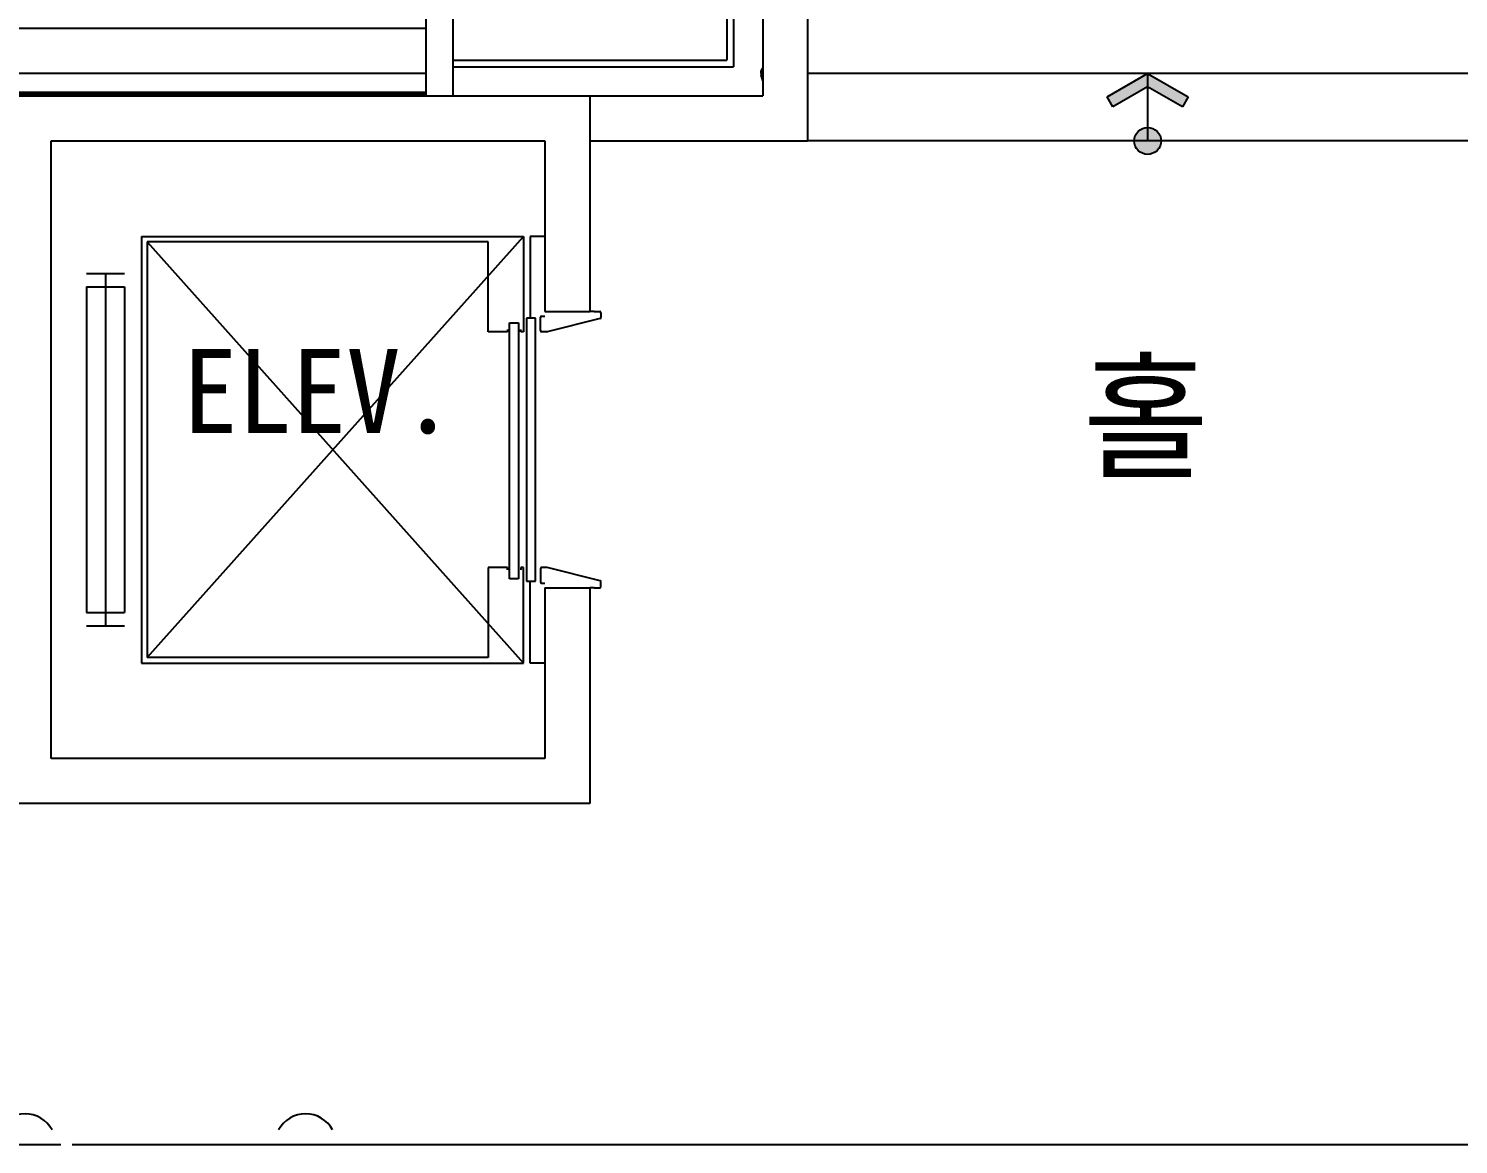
# Model space of a CAD drawing. Header units: millimetres. Extents: x 16332047 to 33387680, y -14835522 to -7015081.
# Drawn here: x 16457431 to 16463801, y -7474285 to -7469317 of the extents above; entities that cross this region are included whole.
import ezdxf
from ezdxf.enums import TextEntityAlignment as Align

# ---------------------------------------------------------------- set-up
doc = ezdxf.new("R2010")
doc.units = ezdxf.units.MM
doc.header["$LTSCALE"] = 300
doc.header["$MEASUREMENT"] = 0
doc.layers.add('arch', color=255, linetype='CONTINUOUS', lineweight=25)
doc.layers.add('gas', color=3, linetype='CONTINUOUS')
doc.layers.add('근린시설 화장실위생도면$0$SI', color=2, linetype='CONTINUOUS')
doc.styles.add('돋움체', font='')
doc.styles.get('돋움체').set_extended_font_data('DotumChe')

msp = doc.modelspace()

# ---------------------------------------------------------------- hatches: boundary and pattern name
at = {"layer": 'arch'}
msp.add_hatch(color=256, dxfattribs=at).paths.add_polyline_path([(16462416.2, -7469516.7), (16462596.6, -7469619.8), (16462571, -7469664.5), (16462416.2, -7469576), (16462261.3, -7469664.5), (16462235.8, -7469619.8)])
h = msp.add_hatch(color=256, dxfattribs=at)
edge = h.paths.add_edge_path()
edge.add_arc((16462416.2, -7469816.7), 60, 0, 360)

# ---------------------------------------------------------------- linework, layer by layer
for p, q in [((16460901.4, -7462916.7), (16460901.4, -7469816.7)), ((16459201.4, -7463116.7), (16459201.4, -7469616.7)), ((16459321.4, -7463116.7), (16459321.4, -7469616.7)), ((16460541.4, -7463116.7), (16460541.4, -7469456.7)), ((16460571.4, -7463116.7), (16460571.4, -7469486.7)), ((16460701.4, -7463116.7), (16460701.4, -7469616.7)), ((16459201.4, -7469316.7), (16442381, -7469316.7)), ((16459321.4, -7469456.7), (16460541.4, -7469456.7)), ((16459321.4, -7469486.7), (16460571.4, -7469486.7)), ((16459201.4, -7469516.7), (16442381, -7469516.7)), ((16460701.4, -7469547.1), (16460694.6, -7469521.9)), ((16463930.9, -7469516.7), (16460901.4, -7469516.7)), ((16462235.8, -7469619.8), (16462416.2, -7469516.7)), ((16462416.2, -7469516.7), (16462416.2, -7469816.7)), ((16462416.2, -7469516.7), (16462596.6, -7469619.8)), ((16459201.4, -7469601.7), (16442381, -7469601.7)), ((16459201.4, -7469609.2), (16442381, -7469609.2)), ((16457330.9, -7469616.7), (16459930.9, -7469616.7)), ((16459930.9, -7469616.7), (16459930.9, -7470576.7)), ((16459930.9, -7469616.7), (16460701.4, -7469616.7)), ((16462261.3, -7469664.5), (16462235.8, -7469619.8)), ((16462416.2, -7469576), (16462261.3, -7469664.5)), ((16462571, -7469664.5), (16462416.2, -7469576)), ((16462596.6, -7469619.8), (16462571, -7469664.5)), ((16457530.9, -7469816.7), (16457530.9, -7469816.7)), ((16457530.9, -7472566.7), (16457530.9, -7469816.7)), ((16457530.9, -7469816.7), (16459730.9, -7469816.7)), ((16459730.9, -7469816.7), (16459730.9, -7470576.7)), ((16459930.9, -7469816.7), (16460901.4, -7469816.7)), ((16463930.9, -7469816.7), (16460901.4, -7469816.7)), ((16457933.9, -7470241.7), (16457933.9, -7472141.7)), ((16457933.9, -7470241.7), (16459635.9, -7470241.7)), ((16457958.9, -7472116.7), (16459635.9, -7470241.7)), ((16457958.9, -7470266.7), (16459635.9, -7472141.7)), ((16457958.9, -7470266.7), (16457958.9, -7472116.7)), ((16459478.9, -7470266.7), (16457958.9, -7470266.7)), ((16459478.9, -7470666.7), (16459478.9, -7470266.7)), ((16459635.9, -7470241.7), (16459635.9, -7470666.7)), ((16459730.9, -7470241.7), (16459665.9, -7470241.7)), ((16459665.9, -7470241.7), (16459665.9, -7470606.7)), ((16457688.9, -7470406.7), (16457858.9, -7470406.7)), ((16457773.9, -7470406.7), (16457773.9, -7471976.7)), ((16457688.9, -7470466.7), (16457688.9, -7471916.7)), ((16457688.9, -7470466.7), (16457858.9, -7470466.7)), ((16457858.9, -7470466.7), (16457858.9, -7471916.7)), ((16459730.9, -7470576.7), (16459930.9, -7470576.7)), ((16459950.9, -7470576.7), (16459930.9, -7470576.7)), ((16459950.9, -7470576.7), (16459975.9, -7470576.7)), ((16459980.9, -7470581.7), (16459980.9, -7470602.9)), ((16459573.9, -7471766.7), (16459573.9, -7470626.7)), ((16459573.9, -7470626.7), (16459613.9, -7470626.7)), ((16459613.9, -7470626.7), (16459613.9, -7471766.7)), ((16459648.9, -7470606.7), (16459648.9, -7471776.7)), ((16459688.9, -7470606.7), (16459648.9, -7470606.7)), ((16459688.9, -7471776.7), (16459688.9, -7470606.7)), ((16459710.9, -7470661.7), (16459710.9, -7470601.7)), ((16459715.9, -7470596.7), (16459730.9, -7470596.7)), ((16459977.2, -7470607.7), (16459741.6, -7470666.5)), ((16459563.9, -7470666.7), (16459478.9, -7470666.7)), ((16459563.9, -7470656.7), (16459563.9, -7470666.7)), ((16459623.9, -7470666.7), (16459623.9, -7470656.7)), ((16459635.9, -7470666.7), (16459623.9, -7470666.7)), ((16459740.3, -7470666.7), (16459715.9, -7470666.7)), ((16459563.9, -7471716.7), (16459478.9, -7471716.7)), ((16459478.9, -7471716.7), (16459478.9, -7472116.7)), ((16459563.9, -7471726.7), (16459563.9, -7471716.7)), ((16459635.9, -7471716.7), (16459623.9, -7471716.7)), ((16459623.9, -7471716.7), (16459623.9, -7471726.7)), ((16459635.9, -7472141.7), (16459635.9, -7471716.7)), ((16459710.9, -7471721.7), (16459710.9, -7471781.7)), ((16459740.3, -7471716.7), (16459715.9, -7471716.7)), ((16459977.2, -7471775.7), (16459741.6, -7471716.9)), ((16459613.9, -7471766.7), (16459573.9, -7471766.7)), ((16459648.9, -7471776.7), (16459688.9, -7471776.7)), ((16459665.9, -7472141.7), (16459665.9, -7471776.7)), ((16459715.9, -7471786.7), (16459730.9, -7471786.7)), ((16459980.9, -7471801.7), (16459980.9, -7471780.5)), ((16459730.9, -7471806.7), (16459930.9, -7471806.7)), ((16459730.9, -7471806.7), (16459730.9, -7472566.7)), ((16459950.9, -7471806.7), (16459930.9, -7471806.7)), ((16459930.9, -7471806.7), (16459930.9, -7472766.7)), ((16459950.9, -7471806.7), (16459975.9, -7471806.7)), ((16457688.9, -7471916.7), (16457858.9, -7471916.7)), ((16457688.9, -7471976.7), (16457858.9, -7471976.7)), ((16457933.9, -7472141.7), (16459635.9, -7472141.7)), ((16459478.9, -7472116.7), (16457958.9, -7472116.7)), ((16459730.9, -7472141.7), (16459665.9, -7472141.7)), ((16459730.9, -7472566.7), (16457530.9, -7472566.7)), ((16459930.9, -7472766.7), (16457330.9, -7472766.7))]:
    msp.add_line(p, q, dxfattribs=at)
msp.add_circle((16462416.2, -7469816.7), 60, dxfattribs=at)
for centre, radius, start, end in [((16460718.9, -7469512.7), 26, 132.30018, 200.78578), ((16459975.9, -7470581.7), 5, 0, 90), ((16459715.9, -7470601.7), 5, 90, 180), ((16459975.9, -7470602.9), 5, 285.25512, 0), ((16459715.9, -7470661.7), 5, 180, 270), ((16459740.3, -7470661.7), 5, 270, 285.25512), ((16459715.9, -7471721.7), 5, 90, 180), ((16459740.3, -7471721.7), 5, 74.74488, 90), ((16459715.9, -7471781.7), 5, 180, 270), ((16459975.9, -7471780.5), 5, 360, 74.74488), ((16459975.9, -7471801.7), 5, 270, 0)]:
    msp.add_arc(centre, radius, start, end, dxfattribs=at)
at = {"layer": 'gas', "ltscale": 3}
for p, q in [((16450030.9, -7474285, 0), (16457574.7, -7474285, 0)), ((16457625.1, -7474285, 0), (16458455, -7474285.1, 0)), ((16458455, -7474285.1, 0), (16465797.1, -7474285.2, 0))]:
    msp.add_line(p, q, dxfattribs=at)
at = {"layer": '근린시설 화장실위생도면$0$SI', "color": 0}
for centre in [(16457415.1, -7474285.6, 0), (16458665, -7474285.6, 0)]:
    msp.add_arc(centre, 136.5, 28.30407, 151.69593, dxfattribs=at)

# ---------------------------------------------------------------- texts
at = {"layer": 'arch', "style": '돋움체'}
msp.add_text('ELEV.', height=375, dxfattribs=at).set_placement((16458119, -7471117.9))
msp.add_text('홀', height=450, dxfattribs=at).set_placement((16462408.1, -7471034.4), align=Align.MIDDLE)

doc.saveas('drawing.dxf')
